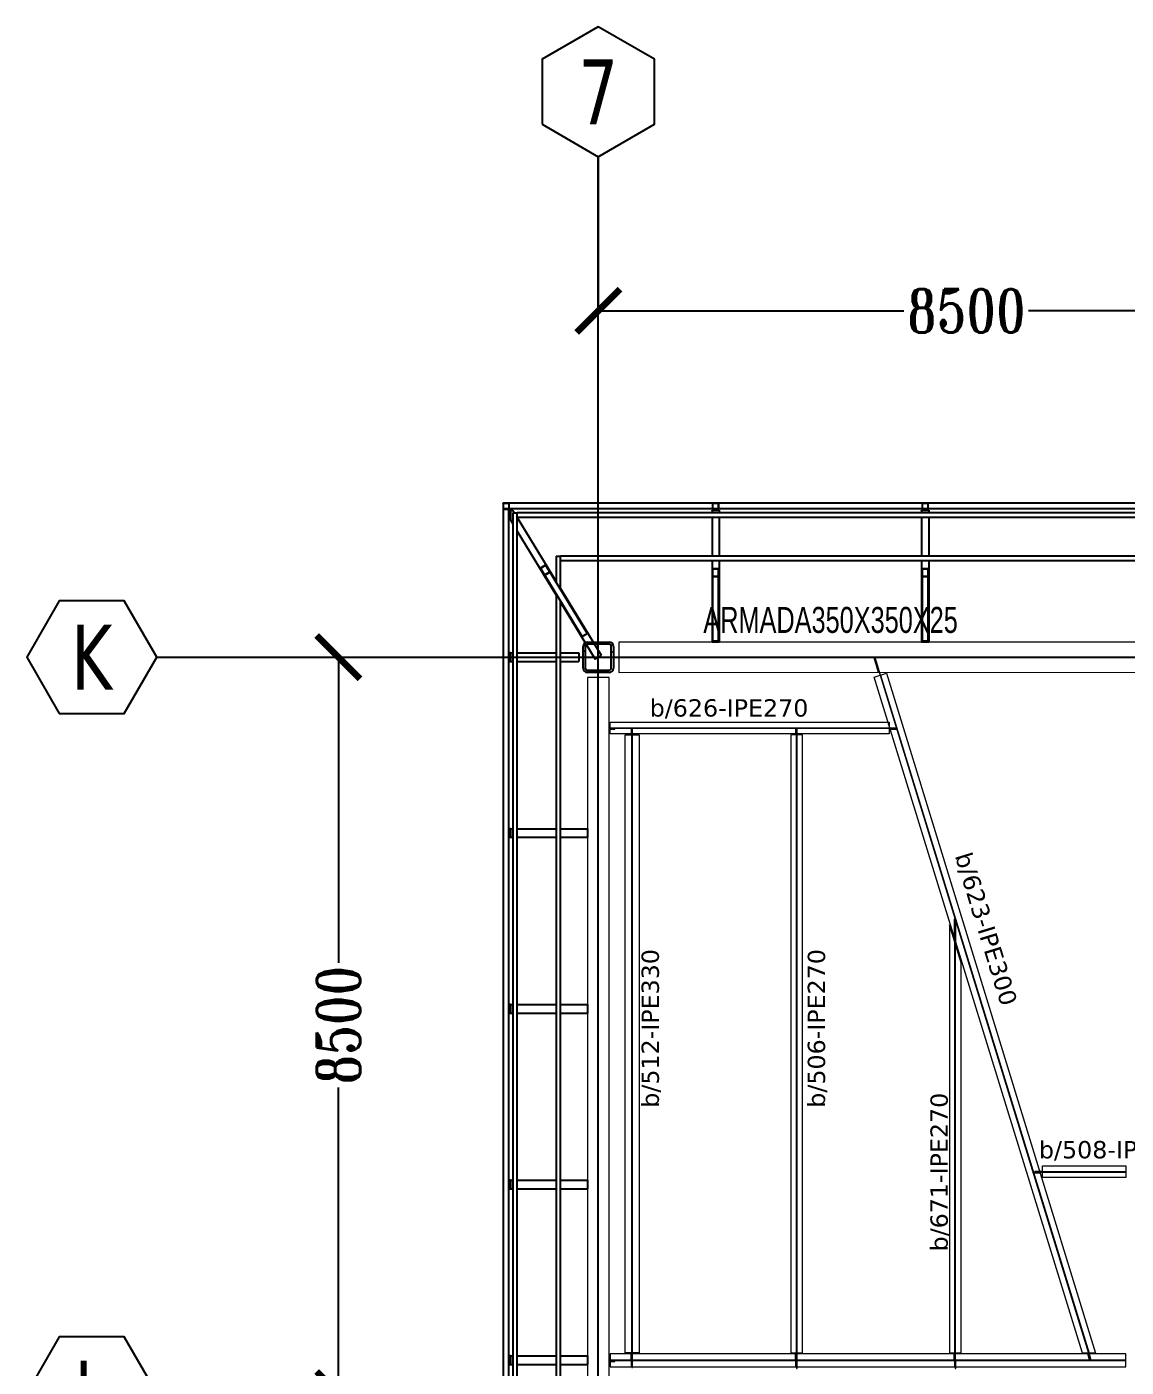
# Model space of a CAD drawing. Header units: millimetres. Extents: x -2452 to 78744, y -21906 to 33736.
# Drawn here: x -2452 to 10242, y 17300 to 32781 of the extents above; entities that cross this region are included whole.
import ezdxf
from ezdxf.enums import TextEntityAlignment as Align

# ---------------------------------------------------------------- set-up
doc = ezdxf.new("R2010")
doc.units = ezdxf.units.MM
doc.header["$LTSCALE"] = 0.9
for name, color, linetype, lineweight in [('0-3', 250, 'Continuous', 5), ('A_ALMA', 8, 'Continuous', 5), ('E_COLUMNAS-1', 254, 'Continuous', 25), ('E_COLUMNAS-2', 1, 'Continuous', 9), ('E_COLUMNAS-3', 1, 'Continuous', 35), ('E_COLUMNAS-4', 1, 'Continuous', 25), ('E_TEXTO', 3, 'Continuous', 9), ('E_VIGAS', 8, 'Continuous', 9), ('E_VIGAS-1', 5, 'Continuous', 25), ('E_VIGAS-2', 10, 'Continuous', 25), ('HCB-VIGAS', 4, 'Continuous', 15), ('S-COLS-HDLN-1', 52, 'Continuous', 9), ('VIGAS_HCB', 4, 'Continuous', 15)]:
    doc.layers.add(name, color=color, linetype=linetype, lineweight=lineweight)
for name, color, linetype in [('COTAS', 8, 'Continuous'), ('HCB-EJES', 1, 'Continuous'), ('HCB-ROTULOS', 2, 'Continuous')]:
    doc.layers.add(name, color=color, linetype=linetype)
doc.layers.get('0-3').off()
doc.styles.add('Arial Narrow', font='', dxfattribs={"width": 0.85, "height": 0.3})
doc.styles.add('ROMANT', font='romant.shx', dxfattribs={"width": 0.8})
doc.styles.add('VERDANA', font='verdana.ttf')
doc.styles.get('Arial Narrow').set_extended_font_data('Arial Narrow')
doc.dimstyles.new('1.125', dxfattribs={"dimscale": 0, "dimtxt": 500, "dimasz": 500, "dimexe": 4, "dimexo": 4, "dimgap": 15, "dimtad": 0, "dimdec": 0, "dimzin": 4, "dimdsep": 46, "dimtxsty": 'ROMANT', "dimblk": 'ARCHTICK', "dimcen": -10, "dimclrd": 256, "dimclrt": 3, "dimadec": 0, "dimazin": 0, "dimtfac": 1, "dimtdec": 0, "dimtix": 1, "dimtmove": 0, "dimatfit": 0, "dimldrblk": 'OBLIQUE', "dimfxl": 0.05, "dimtolj": 1, "dimtzin": 0, "dimarcsym": 0})
pattern_1 = [(45, (0, 0), (-0.3768879, 0.3768879), []), (45, (0, 0.571), (-0.3768879, 0.3768879), [])]

# ---------------------------------------------------------------- blocks, each defined once
blk = doc.blocks.new('EST_SFM_VIGA-METALICA-SECCION-C - EST_SFM_VIGA-METALICA-UPN160-1604346-PLANTA DE PISO 14 N_E_ _56_55m')
at = {"layer": 'E_VIGAS-1'}
for p, q in [((-35.18, 0.012), (-35.18, 0.018)), ((-35.174, 0.018), (-35.18, 0.018)), ((-32.755, 0.018), (-35.116, 0.018)), ((-30.335, 0.018), (-32.697, 0.018)), ((30.11, 0.018), (-30.277, 0.018)), ((-35.178, -0.047), (-35.112, -0.047)), ((-35.11, -0.047), (-32.761, -0.047)), ((-32.76, -0.047), (-32.693, -0.047)), ((-32.692, -0.047), (-30.341, -0.047)), ((-30.34, -0.047), (-30.273, -0.047)), ((-30.272, -0.047), (30.104, -0.047))]:
    blk.add_line(p, q, dxfattribs=at)
blk = doc.blocks.new('EST_SFM_VIGA-METALICA-SECCION-C - EST_SFM_VIGA-METALICA-UPN160-1602621-PLANTA DE PISO 14 N_E_ _56_55m')
at = {"layer": 'E_VIGAS-1'}
for p, q in [((-14.46, -0.016), (-14.46, 0.047)), ((-14.457, 0.047), (-14.46, 0.047)), ((14.466, 0.047), (-14.455, 0.047)), ((14.471, 0.047), (14.468, 0.047)), ((14.471, 0.047), (14.471, -0.016)), ((-14.46, -0.018), (14.471, -0.018))]:
    blk.add_line(p, q, dxfattribs=at)
blk = doc.blocks.new('EST_SFM_VIGA-METALICA-SECCION-C - EST_SFM_VIGA-METALICA-UPN100-1529610-PLANTA DE PISO 14 N_E_ _56_55m')
at = {"layer": 'E_VIGAS-2'}
for p, q in [((-14.442, -0.018), (-14.442, 0.032)), ((14.393, 0.032), (-14.441, 0.032)), ((14.393, 0.032), (14.393, -0.018)), ((-14.442, -0.018), (14.393, -0.018))]:
    blk.add_line(p, q, dxfattribs=at)
blk = doc.blocks.new('EST_SFM_VIGA-METALICA-SECCION-C - EST_SFM_VIGA-METALICA-UPN100-1529678-PLANTA DE PISO 14 N_E_ _56_55m')
at = {"layer": 'E_VIGAS-2'}
for p, q in [((-13.943, -0.032), (-13.943, 0.018)), ((-13.556, 0.018), (-13.943, 0.018)), ((13.374, 0.018), (-13.422, 0.018)), ((13.894, 0.018), (13.507, 0.018)), ((13.894, 0.018), (13.894, -0.032)), ((-13.942, -0.032), (-13.638, -0.032)), ((-13.504, -0.032), (13.456, -0.032)), ((13.59, -0.032), (13.893, -0.032))]:
    blk.add_line(p, q, dxfattribs=at)
blk = doc.blocks.new('EST_SFM_VIGA-METALICA-SECCION-C - EST_SFM_VIGA-METALICA-UPN100-1526554-PLANTA DE PISO 14 N_E_ _56_55m')
at = {"layer": 'E_VIGAS-2'}
for p, q in [((-34.929, -0.032), (-34.929, 0.018)), ((34.942, 0.018), (-34.929, 0.018)), ((-34.929, -0.032), (34.942, -0.032))]:
    blk.add_line(p, q, dxfattribs=at)
blk = doc.blocks.new('EST_SFM_VIGA-METALICA-SECCION-C - EST_SFM_VIGA-METALICA-UPN100-1526616-PLANTA DE PISO 14 N_E_ _56_55m')
at = {"layer": 'E_VIGAS-2'}
for p, q in [((-34.827, -0.018), (-34.827, 0.032)), ((34.044, 0.032), (-34.827, 0.032)), ((-34.827, -0.018), (34.044, -0.018))]:
    blk.add_line(p, q, dxfattribs=at)
blk = doc.blocks.new('EST_SCM_COLUMNA-METALICA-SECCION-CUADRADA - EST_SCM_COLUMNA-TUBULAR-CUADRADA_PTEØ_70x70 e_3mm-V28-PLANTA DE PISO 14 N_E_ _56_55m')
at = {"layer": 'E_COLUMNAS-1'}
for p, q in [((-0.035, 0.029), (-0.035, -0.029)), ((-0.032, -0.029), (-0.032, 0.029)), ((0.029, 0.035), (-0.029, 0.035)), ((-0.029, 0.032), (0.029, 0.032)), ((0.032, 0.029), (0.032, -0.029)), ((0.035, -0.029), (0.035, 0.029)), ((0.029, -0.032), (-0.029, -0.032)), ((-0.029, -0.035), (0.029, -0.035))]:
    blk.add_line(p, q, dxfattribs=at)
for centre, radius, start, end in [((-0.029, 0.029), 0.006, 90, 180), ((-0.029, 0.029), 0.003, 90, 180), ((0.029, 0.029), 0.006, 360, 90), ((0.029, 0.029), 0.003, 0, 90), ((-0.029, -0.029), 0.006, 180, 270), ((-0.029, -0.029), 0.003, 180, 270), ((0.029, -0.029), 0.006, 270, 360), ((0.029, -0.029), 0.003, 270, 360), ((0.029, -0.029), 0.006, 280, 350), ((0.029, -0.029), 0.003, 300, 330)]:
    blk.add_arc(centre, radius, start, end, dxfattribs=at)
blk = doc.blocks.new('EST_SCM_COLUMNA-METALICA-SECCION-CUADRADA - EST_SCM_COLUMNA-TUBULAR-CUADRADA_PTEØ_70x70 e_3mm-V33-PLANTA DE PISO 14 N_E_ _56_55m')
at = {"layer": 'E_COLUMNAS-2'}
h = blk.add_hatch(dxfattribs=at)
h.set_pattern_fill('FP_3', color=256, style=0, pattern_type=2)
h.set_pattern_definition([(135, (72.807, -167.908), (-0.15909903, -0.15909903), [])])
h.paths.add_polyline_path([(0.029, -0.035), (0.033, -0.033), (0.035, -0.029), (0.031, -0.031)])
h.paths.add_polyline_path([(-0.029, -0.035), (-0.031, -0.031), (-0.035, -0.029), (-0.033, -0.033)])
h.paths.add_polyline_path([(0.029, -0.035), (0.029, -0.032), (-0.029, -0.032), (-0.029, -0.035)])
h.paths.add_polyline_path([(-0.035, 0.029), (-0.031, 0.031), (-0.029, 0.035), (-0.033, 0.033)])
h.paths.add_polyline_path([(-0.035, -0.029), (-0.032, -0.029), (-0.032, 0.029), (-0.035, 0.029)])
h.paths.add_polyline_path([(0.035, 0.029), (0.033, 0.033), (0.029, 0.035), (0.031, 0.031)])
h.paths.add_polyline_path([(0.035, -0.029), (0.035, 0.029), (0.032, 0.029), (0.032, -0.029)])
h.paths.add_polyline_path([(-0.029, 0.032), (0.029, 0.032), (0.029, 0.035), (-0.029, 0.035)])
at = {"layer": 'E_COLUMNAS-1'}
for p, q in [((-0.035, 0.029), (-0.035, -0.029)), ((-0.032, -0.029), (-0.032, 0.029)), ((0.029, 0.035), (-0.029, 0.035)), ((-0.029, 0.032), (0.029, 0.032)), ((0.032, 0.029), (0.032, -0.029)), ((0.035, -0.029), (0.035, 0.029)), ((0.029, -0.032), (-0.029, -0.032)), ((-0.029, -0.035), (0.029, -0.035))]:
    blk.add_line(p, q, dxfattribs=at)
for centre, radius, start, end in [((-0.029, 0.029), 0.006, 90, 180), ((-0.029, 0.029), 0.003, 90, 180), ((0.029, 0.029), 0.006, 360, 90), ((0.029, 0.029), 0.003, 0, 90), ((-0.029, -0.029), 0.006, 180, 270), ((-0.029, -0.029), 0.006, 190, 270), ((-0.029, -0.029), 0.003, 180, 270), ((-0.029, -0.029), 0.003, 210, 270), ((0.029, -0.029), 0.006, 270, 360), ((0.029, -0.029), 0.003, 270, 360), ((0.029, -0.029), 0.006, 270, 350), ((0.029, -0.029), 0.003, 270, 330)]:
    blk.add_arc(centre, radius, start, end, dxfattribs=at)
blk = doc.blocks.new('EST_SCM_COLUMNA-METALICA-SECCION-CUADRADA - EST_SCM_COLUMNA-TUBULAR-CUADRADA_PTEØ_70x70 e_3mm-V34-PLANTA DE PISO 14 N_E_ _56_55m')
at = {"layer": 'E_COLUMNAS-1'}
for p, q in [((-0.035, 0.029), (-0.035, -0.029)), ((-0.032, -0.029), (-0.032, 0.029)), ((0.029, 0.035), (-0.029, 0.035)), ((-0.029, 0.032), (0.029, 0.032)), ((0.032, 0.029), (0.032, -0.029)), ((0.035, -0.029), (0.035, 0.029)), ((0.029, -0.032), (-0.029, -0.032)), ((-0.029, -0.035), (0.029, -0.035))]:
    blk.add_line(p, q, dxfattribs=at)
for centre, radius, start, end in [((-0.029, 0.029), 0.006, 90, 180), ((-0.029, 0.029), 0.003, 90, 180), ((0.029, 0.029), 0.006, 360, 90), ((0.029, 0.029), 0.003, 0, 90), ((-0.029, -0.029), 0.006, 180, 270), ((-0.029, -0.029), 0.006, 190, 270), ((-0.029, -0.029), 0.003, 180, 270), ((-0.029, -0.029), 0.003, 210, 270), ((0.029, -0.029), 0.006, 270, 360), ((0.029, -0.029), 0.003, 270, 360), ((0.029, -0.029), 0.006, 270, 350), ((0.029, -0.029), 0.003, 270, 330)]:
    blk.add_arc(centre, radius, start, end, dxfattribs=at)
blk = doc.blocks.new('DCTIB_CNI_EST_MOD-1A-FAC_0001_rvt-2-PLANTA DE PISO 14 N_E_ _56_55m')
at = {"layer": 'E_VIGAS'}
h = blk.add_hatch(dxfattribs=at)
h.set_pattern_fill('FP_2', color=256, style=0, pattern_type=2)
h.set_pattern_definition(pattern_1)
h.paths.add_polyline_path([(-74.778, 167.111), (-74.723, 167.145), (-74.724, 167.146), (-74.779, 167.113)])
h.paths.add_polyline_path([(-74.782, 167.113), (-74.781, 167.114), (-74.828, 167.188)])
h.paths.add_polyline_path([(-74.724, 167.149), (-74.723, 167.15), (-74.735, 167.167)])
h.paths.add_polyline_path([(-74.826, 167.191), (-74.771, 167.224), (-74.772, 167.226), (-74.827, 167.193)])
h = blk.add_hatch(dxfattribs=at)
h.set_pattern_fill('FP_2', color=256, style=0, pattern_type=2)
h.set_pattern_definition(pattern_1)
h.paths.add_polyline_path([(-72.775, 167.094), (-72.775, 167.096), (-72.839, 167.096), (-72.839, 167.094)])
h.paths.add_polyline_path([(-72.842, 167.098), (-72.841, 167.098), (-72.842, 167.18)])
h.paths.add_polyline_path([(-72.775, 167.182), (-72.775, 167.184), (-72.839, 167.184), (-72.839, 167.182)])
at = {"layer": 'E_COLUMNAS-1'}
for centre, radius, start, end in [((-75.196, 167.879), 0.006, 280, 350), ((-75.196, 167.879), 0.006, 280, 350), ((-75.196, 167.879), 0.003, 300, 330), ((-75.196, 167.879), 0.003, 300, 330), ((-72.836, 167.879), 0.006, 190, 270), ((-72.836, 167.879), 0.006, 190, 270), ((-72.836, 167.879), 0.003, 210, 270), ((-72.836, 167.879), 0.003, 210, 270), ((-72.778, 167.879), 0.006, 270, 350), ((-72.778, 167.879), 0.006, 270, 350), ((-72.778, 167.879), 0.003, 270, 330), ((-72.778, 167.879), 0.003, 270, 330), ((-70.416, 167.879), 0.006, 190, 270), ((-70.416, 167.879), 0.006, 190, 270), ((-70.416, 167.879), 0.003, 210, 270), ((-70.416, 167.879), 0.003, 210, 270), ((-70.358, 167.879), 0.006, 270, 350), ((-70.358, 167.879), 0.006, 270, 350), ((-70.358, 167.879), 0.003, 270, 330), ((-70.358, 167.879), 0.003, 270, 330)]:
    blk.add_arc(centre, radius, start, end, dxfattribs=at)
at = {"layer": 'E_VIGAS-1'}
for p, q in [((-75.181, 167.84), (-75.178, 167.835)), ((-75.178, 167.826), (-75.181, 167.831)), ((-75.176, 167.859), (-75.176, 167.853)), ((-75.176, 167.853), (-75.176, 167.859)), ((-75.176, 167.859), (-75.147, 167.859)), ((-75.174, 167.865), (-75.175, 167.864)), ((-75.147, 167.858), (-75.175, 167.858)), ((-75.175, 167.858), (-75.175, 167.747)), ((-75.172, 167.87), (-75.173, 167.868)), ((-75.171, 167.875), (-75.171, 167.873)), ((-75.155, 167.859), (-75.166, 167.878)), ((-75.147, 167.858), (-75.13, 167.83)), ((-72.848, 167.858), (-72.848, 167.859)), ((-72.848, 167.859), (-72.82, 167.859)), ((-72.766, 167.858), (-72.848, 167.858)), ((-72.848, 167.858), (-72.848, 167.83)), ((-72.81, 167.876), (-72.81, 167.878)), ((-72.81, 167.864), (-72.81, 167.873)), ((-72.81, 167.859), (-72.81, 167.864)), ((-72.805, 167.878), (-72.805, 167.876)), ((-72.805, 167.873), (-72.805, 167.864)), ((-72.805, 167.864), (-72.805, 167.859)), ((-72.794, 167.859), (-72.766, 167.859)), ((-72.766, 167.859), (-72.766, 167.858)), ((-72.766, 167.858), (-72.766, 167.83)), ((-70.428, 167.858), (-70.428, 167.859)), ((-70.428, 167.859), (-70.4, 167.859)), ((-70.346, 167.858), (-70.428, 167.858)), ((-70.428, 167.858), (-70.428, 167.83)), ((-70.39, 167.876), (-70.39, 167.878)), ((-70.39, 167.864), (-70.39, 167.873)), ((-70.39, 167.859), (-70.39, 167.864)), ((-70.385, 167.878), (-70.385, 167.876)), ((-70.385, 167.873), (-70.385, 167.864)), ((-70.385, 167.864), (-70.385, 167.859)), ((-70.374, 167.859), (-70.346, 167.859)), ((-70.346, 167.859), (-70.346, 167.858)), ((-70.346, 167.858), (-70.346, 167.83)), ((-75.195, 167.791), (-75.177, 167.761)), ((-75.176, 167.749), (-75.176, 167.802)), ((-75.175, 167.747), (-75.147, 167.701)), ((-75.097, 167.777), (-74.647, 167.038)), ((-72.848, 167.78), (-72.848, 167.33)), ((-72.766, 167.78), (-72.766, 167.33)), ((-70.428, 167.78), (-70.428, 167.33)), ((-70.346, 167.78), (-70.346, 167.33)), ((-75.097, 167.619), (-74.647, 166.88)), ((-74.772, 167.226), (-74.827, 167.193)), ((-74.826, 167.191), (-74.771, 167.224)), ((-74.826, 167.188), (-74.822, 167.181)), ((-74.781, 167.114), (-74.826, 167.188)), ((-74.765, 167.216), (-74.769, 167.223)), ((-74.769, 167.223), (-74.724, 167.149)), ((-74.723, 167.15), (-74.768, 167.224)), ((-72.848, 167.28), (-72.848, 166.337)), ((-72.766, 167.28), (-72.766, 166.337)), ((-70.428, 167.28), (-70.428, 166.337)), ((-70.346, 167.28), (-70.346, 166.337)), ((-74.828, 167.188), (-74.782, 167.113)), ((-74.782, 167.113), (-74.35, 166.404)), ((-74.781, 167.114), (-74.779, 167.111)), ((-74.724, 167.146), (-74.779, 167.113)), ((-74.778, 167.111), (-74.723, 167.145)), ((-74.722, 167.146), (-74.724, 167.149)), ((-74.29, 166.44), (-74.723, 167.15)), ((-72.842, 167.18), (-72.842, 167.098)), ((-72.842, 167.098), (-72.842, 166.357)), ((-72.841, 167.18), (-72.841, 167.172)), ((-72.841, 167.098), (-72.841, 167.18)), ((-72.841, 167.098), (-72.841, 167.094)), ((-72.775, 167.184), (-72.839, 167.184)), ((-72.839, 167.182), (-72.775, 167.182)), ((-72.775, 167.096), (-72.839, 167.096)), ((-72.839, 167.094), (-72.775, 167.094)), ((-72.774, 167.172), (-72.774, 167.18)), ((-72.774, 167.18), (-72.774, 167.098)), ((-72.774, 167.094), (-72.774, 167.098)), ((-72.772, 167.098), (-72.772, 167.18)), ((-72.772, 166.357), (-72.772, 167.098)), ((-70.422, 167.18), (-70.422, 167.098)), ((-70.422, 167.098), (-70.422, 166.357)), ((-70.421, 167.18), (-70.421, 167.172)), ((-70.421, 167.098), (-70.421, 167.18)), ((-70.421, 167.098), (-70.421, 167.094)), ((-70.355, 167.184), (-70.419, 167.184)), ((-70.419, 167.182), (-70.355, 167.182)), ((-70.355, 167.096), (-70.419, 167.096)), ((-70.419, 167.094), (-70.355, 167.094)), ((-70.354, 167.172), (-70.354, 167.18)), ((-70.354, 167.18), (-70.354, 167.098)), ((-70.354, 167.094), (-70.354, 167.098)), ((-70.352, 167.098), (-70.352, 167.18)), ((-70.352, 166.357), (-70.352, 167.098)), ((-74.597, 166.956), (-74.127, 166.184)), ((-74.597, 166.798), (-74.197, 166.141)), ((-74.346, 166.402), (-74.291, 166.435)), ((-72.766, 166.337), (-72.848, 166.337)), ((-72.839, 166.353), (-72.775, 166.353)), ((-70.346, 166.337), (-70.428, 166.337)), ((-70.419, 166.353), (-70.355, 166.353)), ((-75.177, 166.212), (-75.195, 166.212)), ((-75.195, 166.165), (-75.181, 166.165)), ((-75.181, 166.16), (-75.195, 166.16)), ((-75.195, 166.112), (-75.177, 166.112)), ((-75.181, 166.165), (-75.176, 166.165)), ((-75.181, 166.165), (-75.176, 166.165)), ((-75.177, 166.165), (-75.181, 166.165)), ((-75.176, 166.16), (-75.181, 166.16)), ((-75.181, 166.16), (-75.177, 166.16)), ((-75.176, 166.16), (-75.181, 166.16)), ((-75.177, 166.175), (-75.177, 166.212)), ((-75.177, 166.212), (-75.175, 166.212)), ((-75.177, 166.112), (-75.177, 166.15)), ((-75.175, 166.112), (-75.177, 166.112)), ((-75.175, 166.112), (-75.175, 166.212)), ((-75.175, 166.212), (-75.147, 166.212)), ((-75.175, 166.212), (-75.175, 166.112)), ((-75.175, 166.112), (-75.147, 166.112)), ((-75.097, 166.212), (-74.647, 166.212)), ((-75.097, 166.112), (-74.647, 166.112)), ((-74.597, 166.212), (-74.388, 166.212)), ((-74.597, 166.112), (-74.388, 166.112)), ((-74.388, 166.212), (-74.388, 166.112)), ((-74.127, 166.184), (-74.197, 166.141)), ((-75.177, 164.182), (-75.195, 164.182)), ((-75.195, 164.135), (-75.181, 164.135)), ((-75.181, 164.13), (-75.195, 164.13)), ((-75.181, 164.135), (-75.176, 164.135)), ((-75.181, 164.135), (-75.176, 164.135)), ((-75.177, 164.135), (-75.181, 164.135)), ((-75.176, 164.13), (-75.181, 164.13)), ((-75.181, 164.13), (-75.177, 164.13)), ((-75.176, 164.13), (-75.181, 164.13)), ((-75.177, 164.145), (-75.177, 164.182)), ((-75.177, 164.182), (-75.175, 164.182)), ((-75.177, 164.082), (-75.177, 164.12)), ((-75.175, 164.082), (-75.175, 164.182)), ((-75.175, 164.182), (-75.147, 164.182)), ((-75.175, 164.182), (-75.175, 164.082)), ((-75.097, 164.182), (-74.647, 164.182)), ((-74.597, 164.182), (-74.287, 164.182)), ((-74.287, 164.182), (-74.287, 164.082)), ((-75.195, 164.082), (-75.177, 164.082)), ((-75.175, 164.082), (-75.177, 164.082)), ((-75.175, 164.082), (-75.147, 164.082)), ((-75.097, 164.082), (-74.647, 164.082)), ((-74.597, 164.082), (-74.287, 164.082)), ((-75.177, 162.152), (-75.195, 162.152)), ((-75.195, 162.105), (-75.181, 162.105)), ((-75.181, 162.1), (-75.195, 162.1)), ((-75.181, 162.105), (-75.176, 162.105)), ((-75.181, 162.105), (-75.176, 162.105)), ((-75.177, 162.105), (-75.181, 162.105)), ((-75.176, 162.1), (-75.181, 162.1)), ((-75.181, 162.1), (-75.177, 162.1)), ((-75.176, 162.1), (-75.181, 162.1)), ((-75.177, 162.115), (-75.177, 162.152)), ((-75.177, 162.152), (-75.175, 162.152)), ((-75.177, 162.052), (-75.177, 162.09)), ((-75.175, 162.052), (-75.175, 162.152)), ((-75.175, 162.152), (-75.147, 162.152)), ((-75.175, 162.152), (-75.175, 162.052)), ((-75.097, 162.152), (-74.647, 162.152)), ((-74.597, 162.152), (-74.287, 162.152)), ((-74.287, 162.152), (-74.287, 162.052)), ((-75.195, 162.052), (-75.177, 162.052)), ((-75.175, 162.052), (-75.177, 162.052)), ((-75.175, 162.052), (-75.147, 162.052)), ((-75.097, 162.052), (-74.647, 162.052)), ((-74.597, 162.052), (-74.287, 162.052)), ((-75.177, 160.123), (-75.195, 160.123)), ((-75.195, 160.075), (-75.181, 160.075)), ((-75.181, 160.07), (-75.195, 160.07)), ((-75.181, 160.075), (-75.176, 160.075)), ((-75.181, 160.075), (-75.176, 160.075)), ((-75.177, 160.075), (-75.181, 160.075)), ((-75.176, 160.07), (-75.181, 160.07)), ((-75.181, 160.07), (-75.177, 160.07)), ((-75.176, 160.07), (-75.181, 160.07)), ((-75.177, 160.085), (-75.177, 160.123)), ((-75.177, 160.123), (-75.175, 160.123)), ((-75.175, 160.023), (-75.175, 160.123)), ((-75.175, 160.123), (-75.147, 160.123)), ((-75.175, 160.123), (-75.175, 160.023)), ((-75.097, 160.123), (-74.647, 160.123)), ((-74.597, 160.123), (-74.287, 160.123)), ((-74.287, 160.123), (-74.287, 160.023)), ((-75.195, 160.023), (-75.177, 160.023)), ((-75.177, 160.023), (-75.177, 160.06)), ((-75.175, 160.023), (-75.177, 160.023)), ((-75.175, 160.023), (-75.147, 160.023)), ((-75.097, 160.023), (-74.647, 160.023)), ((-74.597, 160.023), (-74.287, 160.023)), ((-75.177, 158.093), (-75.195, 158.093)), ((-75.177, 158.055), (-75.177, 158.093)), ((-75.177, 158.093), (-75.175, 158.093)), ((-75.175, 157.993), (-75.175, 158.093)), ((-75.175, 158.093), (-75.147, 158.093)), ((-75.175, 158.093), (-75.175, 157.993)), ((-75.097, 158.093), (-74.647, 158.093)), ((-74.597, 158.093), (-74.287, 158.093)), ((-74.287, 158.093), (-74.287, 157.993)), ((-75.195, 158.045), (-75.181, 158.045)), ((-75.181, 158.04), (-75.195, 158.04)), ((-75.195, 157.993), (-75.177, 157.993)), ((-75.181, 158.045), (-75.176, 158.045)), ((-75.181, 158.045), (-75.176, 158.045)), ((-75.177, 158.045), (-75.181, 158.045)), ((-75.176, 158.04), (-75.181, 158.04)), ((-75.181, 158.04), (-75.177, 158.04)), ((-75.176, 158.04), (-75.181, 158.04)), ((-75.177, 157.993), (-75.177, 158.03)), ((-75.175, 157.993), (-75.177, 157.993)), ((-75.175, 157.993), (-75.147, 157.993)), ((-75.097, 157.993), (-74.647, 157.993)), ((-74.597, 157.993), (-74.287, 157.993))]:
    blk.add_line(p, q, dxfattribs=at)
at = {"layer": 'E_VIGAS-1', "flags": 128}
for points in [[(-75.195, 167.863), (-75.191, 167.857), (-75.186, 167.848), (-75.181, 167.84)], [(-75.181, 167.831), (-75.186, 167.838), (-75.191, 167.847), (-75.195, 167.854)], [(-75.17, 167.878), (-75.171, 167.874), (-75.172, 167.869), (-75.175, 167.864), (-75.178, 167.861), (-75.182, 167.857), (-75.186, 167.855), (-75.19, 167.854)], [(-75.147, 167.859), (-75.147, 167.858), (-75.147, 167.858)], [(-75.175, 167.747), (-75.176, 167.747), (-75.176, 167.749)], [(-74.827, 167.193), (-74.828, 167.192), (-74.828, 167.192), (-74.828, 167.191), (-74.828, 167.19), (-74.828, 167.189), (-74.828, 167.188), (-74.828, 167.188)], [(-74.826, 167.188), (-74.826, 167.189), (-74.827, 167.189), (-74.827, 167.19), (-74.827, 167.19), (-74.826, 167.19), (-74.826, 167.191), (-74.826, 167.191)], [(-74.768, 167.224), (-74.768, 167.225), (-74.769, 167.225), (-74.77, 167.226), (-74.77, 167.226), (-74.771, 167.226), (-74.772, 167.226), (-74.772, 167.226)], [(-74.771, 167.224), (-74.771, 167.224), (-74.771, 167.224), (-74.771, 167.224), (-74.77, 167.224), (-74.77, 167.224), (-74.77, 167.224), (-74.769, 167.224), (-74.769, 167.223)], [(-74.782, 167.113), (-74.782, 167.113), (-74.781, 167.112), (-74.78, 167.112), (-74.78, 167.111), (-74.779, 167.111), (-74.778, 167.111), (-74.778, 167.111)], [(-74.779, 167.113), (-74.779, 167.113), (-74.779, 167.113), (-74.78, 167.113), (-74.78, 167.113), (-74.78, 167.113), (-74.781, 167.114), (-74.781, 167.114)], [(-74.724, 167.149), (-74.724, 167.149), (-74.724, 167.148), (-74.723, 167.148), (-74.724, 167.147), (-74.724, 167.147), (-74.724, 167.147), (-74.724, 167.146)], [(-74.723, 167.145), (-74.722, 167.145), (-74.722, 167.146), (-74.722, 167.146), (-74.722, 167.147), (-74.722, 167.148), (-74.722, 167.149), (-74.723, 167.15)], [(-72.839, 167.184), (-72.84, 167.184), (-72.84, 167.184), (-72.841, 167.183), (-72.841, 167.183), (-72.842, 167.182), (-72.842, 167.181), (-72.842, 167.18)], [(-72.842, 167.098), (-72.842, 167.097), (-72.842, 167.096), (-72.841, 167.095), (-72.841, 167.095), (-72.84, 167.094), (-72.84, 167.094), (-72.839, 167.094)], [(-72.841, 167.18), (-72.841, 167.181), (-72.84, 167.181), (-72.84, 167.182), (-72.84, 167.182), (-72.84, 167.182), (-72.839, 167.182), (-72.839, 167.182)], [(-72.839, 167.096), (-72.839, 167.096), (-72.84, 167.096), (-72.84, 167.096), (-72.84, 167.096), (-72.84, 167.097), (-72.841, 167.097), (-72.841, 167.098)], [(-72.772, 167.18), (-72.772, 167.181), (-72.772, 167.182), (-72.773, 167.183), (-72.773, 167.183), (-72.774, 167.184), (-72.774, 167.184), (-72.775, 167.184)], [(-72.775, 167.182), (-72.775, 167.182), (-72.774, 167.182), (-72.774, 167.182), (-72.774, 167.182), (-72.774, 167.181), (-72.774, 167.181), (-72.774, 167.18)], [(-72.775, 167.094), (-72.774, 167.094), (-72.774, 167.094), (-72.773, 167.095), (-72.773, 167.095), (-72.772, 167.096), (-72.772, 167.097), (-72.772, 167.098)], [(-72.774, 167.098), (-72.774, 167.097), (-72.774, 167.097), (-72.774, 167.096), (-72.774, 167.096), (-72.774, 167.096), (-72.775, 167.096), (-72.775, 167.096)], [(-70.419, 167.184), (-70.42, 167.184), (-70.42, 167.184), (-70.421, 167.183), (-70.421, 167.183), (-70.422, 167.182), (-70.422, 167.181), (-70.422, 167.18)], [(-70.422, 167.098), (-70.422, 167.097), (-70.422, 167.096), (-70.421, 167.095), (-70.421, 167.095), (-70.42, 167.094), (-70.42, 167.094), (-70.419, 167.094)], [(-70.421, 167.18), (-70.421, 167.181), (-70.42, 167.181), (-70.42, 167.182), (-70.42, 167.182), (-70.42, 167.182), (-70.419, 167.182), (-70.419, 167.182)], [(-70.419, 167.096), (-70.419, 167.096), (-70.42, 167.096), (-70.42, 167.096), (-70.42, 167.096), (-70.42, 167.097), (-70.421, 167.097), (-70.421, 167.098)], [(-70.352, 167.18), (-70.352, 167.181), (-70.352, 167.182), (-70.353, 167.183), (-70.353, 167.183), (-70.354, 167.184), (-70.354, 167.184), (-70.355, 167.184)], [(-70.355, 167.182), (-70.355, 167.182), (-70.354, 167.182), (-70.354, 167.182), (-70.354, 167.182), (-70.354, 167.181), (-70.354, 167.181), (-70.354, 167.18)], [(-70.355, 167.094), (-70.354, 167.094), (-70.354, 167.094), (-70.353, 167.095), (-70.353, 167.095), (-70.352, 167.096), (-70.352, 167.097), (-70.352, 167.098)], [(-70.354, 167.098), (-70.354, 167.097), (-70.354, 167.097), (-70.354, 167.096), (-70.354, 167.096), (-70.354, 167.096), (-70.355, 167.096), (-70.355, 167.096)], [(-74.29, 166.44), (-74.29, 166.44), (-74.29, 166.439), (-74.29, 166.438), (-74.29, 166.437), (-74.29, 166.436), (-74.29, 166.436), (-74.291, 166.435)], [(-74.346, 166.402), (-74.346, 166.402), (-74.347, 166.402), (-74.348, 166.402), (-74.348, 166.402), (-74.349, 166.403), (-74.35, 166.403), (-74.35, 166.404)], [(-72.842, 166.357), (-72.842, 166.356), (-72.842, 166.355), (-72.841, 166.355), (-72.841, 166.354), (-72.84, 166.354), (-72.84, 166.353), (-72.839, 166.353)], [(-72.775, 166.353), (-72.774, 166.353), (-72.774, 166.354), (-72.773, 166.354), (-72.773, 166.355), (-72.772, 166.355), (-72.772, 166.356), (-72.772, 166.357)], [(-70.422, 166.357), (-70.422, 166.356), (-70.422, 166.355), (-70.421, 166.355), (-70.421, 166.354), (-70.42, 166.354), (-70.42, 166.353), (-70.419, 166.353)], [(-70.355, 166.353), (-70.354, 166.353), (-70.354, 166.354), (-70.353, 166.354), (-70.353, 166.355), (-70.352, 166.355), (-70.352, 166.356), (-70.352, 166.357)]]:
    blk.add_lwpolyline(points, dxfattribs=at)
at = {"layer": 'E_VIGAS-1'}
for points, knots in [([(-75.181, 167.84), (-75.181, 167.84), (-75.181, 167.839), (-75.18, 167.839), (-75.18, 167.838), (-75.179, 167.838), (-75.179, 167.838), (-75.179, 167.838), (-75.178, 167.838), (-75.178, 167.838), (-75.178, 167.839), (-75.178, 167.839), (-75.177, 167.84), (-75.177, 167.84), (-75.177, 167.84), (-75.177, 167.84), (-75.177, 167.84), (-75.177, 167.841), (-75.177, 167.841), (-75.177, 167.842), (-75.177, 167.842), (-75.177, 167.843), (-75.177, 167.843), (-75.177, 167.843), (-75.177, 167.843), (-75.177, 167.844), (-75.177, 167.844), (-75.177, 167.845), (-75.176, 167.846), (-75.176, 167.847), (-75.176, 167.848), (-75.176, 167.85), (-75.176, 167.852), (-75.176, 167.853)], [0, 0, 0, 0, 0.071429, 0.142857, 0.160714, 0.178571, 0.214286, 0.25, 0.285714, 0.321429, 0.357143, 0.392857, 0.410714, 0.419643, 0.428571, 0.4375, 0.446429, 0.464286, 0.5, 0.535714, 0.553571, 0.5625, 0.571429, 0.580357, 0.589286, 0.607143, 0.642857, 0.678571, 0.714286, 0.75, 0.785714, 0.857143, 1, 1, 1, 1]), ([(-75.178, 167.838), (-75.178, 167.838), (-75.179, 167.838), (-75.179, 167.838), (-75.179, 167.838), (-75.18, 167.838), (-75.18, 167.839), (-75.181, 167.839), (-75.181, 167.84), (-75.181, 167.84)], [0.7142857, 0.7142857, 0.7142857, 0.7142857, 0.75, 0.7857143, 0.8214286, 0.8392857, 0.8571429, 0.9285714, 1, 1, 1, 1]), ([(-75.176, 167.802), (-75.176, 167.803), (-75.176, 167.807), (-75.177, 167.811), (-75.177, 167.815), (-75.178, 167.821), (-75.179, 167.826), (-75.181, 167.83), (-75.181, 167.831)], [0, 0, 0, 0, 0.142857, 0.285714, 0.428571, 0.571429, 0.857143, 1, 1, 1, 1]), ([(-75.176, 167.853), (-75.176, 167.852), (-75.176, 167.85), (-75.176, 167.848), (-75.176, 167.847), (-75.176, 167.846), (-75.177, 167.845), (-75.177, 167.844), (-75.177, 167.844), (-75.177, 167.843), (-75.177, 167.843), (-75.177, 167.843), (-75.177, 167.843)], [0, 0, 0, 0, 0.1428571, 0.2142857, 0.25, 0.2857143, 0.3214286, 0.3571429, 0.3928571, 0.4107143, 0.4196429, 0.4285714, 0.4285714, 0.4285714, 0.4285714]), ([(-72.82, 167.859), (-72.819, 167.859), (-72.818, 167.859), (-72.815, 167.859), (-72.813, 167.86), (-72.811, 167.86), (-72.81, 167.862), (-72.81, 167.863), (-72.81, 167.864)], [0, 0, 0, 0, 0.142857, 0.285714, 0.428571, 0.571429, 0.785714, 1, 1, 1, 1]), ([(-72.81, 167.864), (-72.81, 167.863), (-72.81, 167.862), (-72.812, 167.86), (-72.813, 167.86), (-72.815, 167.859), (-72.816, 167.859), (-72.817, 167.859), (-72.819, 167.859), (-72.82, 167.859)], [0, 0, 0, 0, 0.285714, 0.428571, 0.571429, 0.678571, 0.732143, 0.785714, 1, 1, 1, 1]), ([(-72.794, 167.859), (-72.795, 167.859), (-72.796, 167.859), (-72.799, 167.859), (-72.801, 167.86), (-72.803, 167.86), (-72.804, 167.862), (-72.805, 167.863), (-72.805, 167.864)], [0, 0, 0, 0, 0.142857, 0.285714, 0.428571, 0.571429, 0.785714, 1, 1, 1, 1]), ([(-72.805, 167.864), (-72.805, 167.863), (-72.804, 167.862), (-72.803, 167.86), (-72.801, 167.86), (-72.8, 167.859), (-72.799, 167.859), (-72.797, 167.859), (-72.795, 167.859), (-72.794, 167.859)], [0, 0, 0, 0, 0.285714, 0.428571, 0.571429, 0.678571, 0.732143, 0.785714, 1, 1, 1, 1]), ([(-70.4, 167.859), (-70.399, 167.859), (-70.398, 167.859), (-70.395, 167.859), (-70.393, 167.86), (-70.391, 167.86), (-70.39, 167.862), (-70.39, 167.863), (-70.39, 167.864)], [0, 0, 0, 0, 0.142857, 0.285714, 0.428571, 0.571429, 0.785714, 1, 1, 1, 1]), ([(-70.39, 167.864), (-70.39, 167.863), (-70.39, 167.862), (-70.392, 167.86), (-70.393, 167.86), (-70.395, 167.859), (-70.396, 167.859), (-70.397, 167.859), (-70.399, 167.859), (-70.4, 167.859)], [0, 0, 0, 0, 0.285714, 0.428571, 0.571429, 0.678571, 0.732143, 0.785714, 1, 1, 1, 1]), ([(-70.374, 167.859), (-70.375, 167.859), (-70.376, 167.859), (-70.379, 167.859), (-70.381, 167.86), (-70.383, 167.86), (-70.384, 167.862), (-70.385, 167.863), (-70.385, 167.864)], [0, 0, 0, 0, 0.142857, 0.285714, 0.428571, 0.571429, 0.785714, 1, 1, 1, 1]), ([(-70.385, 167.864), (-70.385, 167.863), (-70.384, 167.862), (-70.383, 167.86), (-70.381, 167.86), (-70.38, 167.859), (-70.379, 167.859), (-70.377, 167.859), (-70.375, 167.859), (-70.374, 167.859)], [0, 0, 0, 0, 0.285714, 0.428571, 0.571429, 0.678571, 0.732143, 0.785714, 1, 1, 1, 1]), ([(-75.181, 166.165), (-75.181, 166.165), (-75.18, 166.165), (-75.179, 166.166), (-75.178, 166.167), (-75.177, 166.168), (-75.177, 166.17), (-75.177, 166.171), (-75.177, 166.172), (-75.177, 166.174), (-75.177, 166.175)], [0, 0, 0, 0, 0.142857, 0.285714, 0.428571, 0.571429, 0.678571, 0.732143, 0.785714, 1, 1, 1, 1]), ([(-75.177, 166.15), (-75.177, 166.151), (-75.177, 166.152), (-75.177, 166.154), (-75.177, 166.156), (-75.178, 166.158), (-75.179, 166.159), (-75.181, 166.16), (-75.181, 166.16)], [0, 0, 0, 0, 0.142857, 0.285714, 0.428571, 0.571429, 0.785714, 1, 1, 1, 1]), ([(-75.181, 164.135), (-75.181, 164.135), (-75.18, 164.135), (-75.179, 164.136), (-75.178, 164.137), (-75.177, 164.138), (-75.177, 164.14), (-75.177, 164.141), (-75.177, 164.142), (-75.177, 164.144), (-75.177, 164.145)], [0, 0, 0, 0, 0.142857, 0.285714, 0.428571, 0.571429, 0.678571, 0.732143, 0.785714, 1, 1, 1, 1]), ([(-75.177, 164.12), (-75.177, 164.121), (-75.177, 164.122), (-75.177, 164.124), (-75.177, 164.126), (-75.178, 164.128), (-75.179, 164.129), (-75.181, 164.13), (-75.181, 164.13)], [0, 0, 0, 0, 0.142857, 0.285714, 0.428571, 0.571429, 0.785714, 1, 1, 1, 1]), ([(-75.181, 162.105), (-75.181, 162.105), (-75.18, 162.105), (-75.179, 162.106), (-75.178, 162.107), (-75.177, 162.108), (-75.177, 162.11), (-75.177, 162.111), (-75.177, 162.112), (-75.177, 162.114), (-75.177, 162.115)], [0, 0, 0, 0, 0.142857, 0.285714, 0.428571, 0.571429, 0.678571, 0.732143, 0.785714, 1, 1, 1, 1]), ([(-75.177, 162.09), (-75.177, 162.091), (-75.177, 162.092), (-75.177, 162.094), (-75.177, 162.096), (-75.178, 162.098), (-75.179, 162.099), (-75.181, 162.1), (-75.181, 162.1)], [0, 0, 0, 0, 0.142857, 0.285714, 0.428571, 0.571429, 0.785714, 1, 1, 1, 1]), ([(-75.181, 160.075), (-75.181, 160.075), (-75.18, 160.075), (-75.179, 160.076), (-75.178, 160.077), (-75.177, 160.079), (-75.177, 160.08), (-75.177, 160.081), (-75.177, 160.082), (-75.177, 160.084), (-75.177, 160.085)], [0, 0, 0, 0, 0.142857, 0.285714, 0.428571, 0.571429, 0.678571, 0.732143, 0.785714, 1, 1, 1, 1]), ([(-75.177, 160.06), (-75.177, 160.061), (-75.177, 160.062), (-75.177, 160.064), (-75.177, 160.066), (-75.178, 160.068), (-75.179, 160.069), (-75.181, 160.07), (-75.181, 160.07)], [0, 0, 0, 0, 0.142857, 0.285714, 0.428571, 0.571429, 0.785714, 1, 1, 1, 1]), ([(-75.181, 158.045), (-75.181, 158.045), (-75.18, 158.045), (-75.179, 158.046), (-75.178, 158.047), (-75.177, 158.049), (-75.177, 158.05), (-75.177, 158.051), (-75.177, 158.053), (-75.177, 158.054), (-75.177, 158.055)], [0, 0, 0, 0, 0.142857, 0.285714, 0.428571, 0.571429, 0.678571, 0.732143, 0.785714, 1, 1, 1, 1]), ([(-75.177, 158.03), (-75.177, 158.031), (-75.177, 158.032), (-75.177, 158.035), (-75.177, 158.036), (-75.178, 158.038), (-75.179, 158.039), (-75.181, 158.04), (-75.181, 158.04)], [0, 0, 0, 0, 0.142857, 0.285714, 0.428571, 0.571429, 0.785714, 1, 1, 1, 1])]:
    blk.add_open_spline(points, degree=3, knots=knots, dxfattribs=at)
for points in [[(-75.181, 167.831), (-75.18, 167.829), (-75.179, 167.826), (-75.178, 167.824)], [(-75.177, 167.815), (-75.177, 167.813), (-75.176, 167.809), (-75.176, 167.804), (-75.176, 167.802)], [(-75.175, 167.858), (-75.175, 167.858), (-75.176, 167.858), (-75.176, 167.859), (-75.176, 167.859)]]:
    blk.add_open_spline(points, degree=3, dxfattribs=at)
at = {"layer": 'E_COLUMNAS-1'}
for name, p in [('EST_SCM_COLUMNA-METALICA-SECCION-CUADRADA - EST_SCM_COLUMNA-TUBULAR-CUADRADA_PTEØ_70x70 e_3mm-V28-PLANTA DE PISO 14 N_E_ _56_55m', (-75.225, 167.908)), ('EST_SCM_COLUMNA-METALICA-SECCION-CUADRADA - EST_SCM_COLUMNA-TUBULAR-CUADRADA_PTEØ_70x70 e_3mm-V33-PLANTA DE PISO 14 N_E_ _56_55m', (-72.807, 167.908)), ('EST_SCM_COLUMNA-METALICA-SECCION-CUADRADA - EST_SCM_COLUMNA-TUBULAR-CUADRADA_PTEØ_70x70 e_3mm-V34-PLANTA DE PISO 14 N_E_ _56_55m', (-70.387, 167.908))]:
    blk.add_blockref(name, p, dxfattribs=at)
at = {"layer": 'E_VIGAS-1'}
for name, p in [('EST_SFM_VIGA-METALICA-SECCION-C - EST_SFM_VIGA-METALICA-UPN160-1604346-PLANTA DE PISO 14 N_E_ _56_55m', (-40.081, 167.925)), ('EST_SFM_VIGA-METALICA-SECCION-C - EST_SFM_VIGA-METALICA-UPN100-1526554-PLANTA DE PISO 14 N_E_ _56_55m', (-40.169, 167.812)), ('EST_SFM_VIGA-METALICA-SECCION-C - EST_SFM_VIGA-METALICA-UPN100-1526616-PLANTA DE PISO 14 N_E_ _56_55m', (-39.77, 167.298))]:
    blk.add_blockref(name, p, dxfattribs=at)
for name, p, rotation in [('EST_SFM_VIGA-METALICA-SECCION-C - EST_SFM_VIGA-METALICA-UPN160-1602621-PLANTA DE PISO 14 N_E_ _56_55m', (-75.242, 153.418), 270), ('EST_SFM_VIGA-METALICA-SECCION-C - EST_SFM_VIGA-METALICA-UPN100-1529610-PLANTA DE PISO 14 N_E_ _56_55m', (-75.13, 153.388), 269.9999999999999), ('EST_SFM_VIGA-METALICA-SECCION-C - EST_SFM_VIGA-METALICA-UPN100-1529678-PLANTA DE PISO 14 N_E_ _56_55m', (-74.615, 153.388), 270.0000000000001)]:
    blk.add_blockref(name, p, dxfattribs=dict(at, rotation=rotation))
blk = doc.blocks.new('EST_SCM_COLUMNA-METALICA-SECCION-CUADRADA - EST_SCM_COLUMNA-TUBULAR-CUADRADA_ARMADA_350X350X25-V51-PLANTA DE PISO 14 N_E_ _56_55m')
at = {"layer": 'S-COLS-HDLN-1'}
h = blk.add_hatch(dxfattribs=at)
h.set_pattern_fill('FP_23', color=256, style=0, pattern_type=2)
h.set_pattern_definition([(135, (74.162, -166.162), (-0.15909903, -0.15909903), [])])
h.paths.add_polyline_path([(-0.125, -0.175), (0.125, -0.175), (0.144, -0.171), (0.16, -0.16), (0.171, -0.144), (0.175, -0.125), (0.175, 0.125), (0.171, 0.144), (0.16, 0.16), (0.144, 0.171), (0.125, 0.175), (-0.125, 0.175), (-0.146, 0.17), (-0.16, 0.16), (-0.171, 0.144), (-0.175, 0.125), (-0.175, -0.125), (-0.171, -0.144), (-0.16, -0.16), (-0.144, -0.171)])
h.paths.add_polyline_path([(0.125, -0.15), (-0.125, -0.15), (-0.138, -0.147), (-0.147, -0.138), (-0.15, -0.125), (-0.15, 0.125), (-0.146, 0.139), (-0.138, 0.147), (-0.125, 0.15), (0.125, 0.15), (0.139, 0.145), (0.147, 0.137), (0.15, 0.125), (0.15, -0.125), (0.147, -0.138), (0.137, -0.147)])
at = {"layer": 'E_COLUMNAS-4'}
for p, q in [((-0.125, 0.175), (0.125, 0.175)), ((-0.175, -0.125), (-0.175, 0.125)), ((-0.15, 0.125), (-0.15, -0.125)), ((0.125, 0.15), (-0.125, 0.15)), ((0.15, -0.125), (0.15, 0.125)), ((0.175, 0.125), (0.175, -0.125)), ((-0.125, -0.15), (0.125, -0.15)), ((0.125, -0.175), (-0.125, -0.175))]:
    blk.add_line(p, q, dxfattribs=at)
for centre, radius, start, end in [((-0.125, 0.125), 0.05, 90, 180), ((0.125, 0.125), 0.05, 0, 90), ((-0.125, 0.125), 0.025, 90, 180), ((0.125, 0.125), 0.025, 360, 90), ((-0.125, -0.125), 0.05, 180, 270), ((-0.125, -0.125), 0.025, 180, 270), ((0.125, -0.125), 0.025, 270, 360), ((0.125, -0.125), 0.05, 270, 0)]:
    blk.add_arc(centre, radius, start, end, dxfattribs=at)
blk = doc.blocks.new('_ArchTick')
at = {"color": 0, "linetype": 'ByBlock', "const_width": 0.15}
blk.add_lwpolyline([(-0.5, -0.5), (0.5, 0.5)], dxfattribs=at)
blk = doc.blocks.new('*D100')
at = {"layer": 'COTAS', "color": 0, "lineweight": -2, "transparency": 16777216}
for p, q in [((-948, 25500), (1150, 25500)), ((-948, 17000), (1150, 17000))]:
    blk.add_line(p, q, dxfattribs=at)
at = {"layer": 'COTAS', "lineweight": -2, "transparency": 16777216}
for p, q in [((1146, 25500), (1146, 21970)), ((1146, 17000), (1146, 20530))]:
    blk.add_line(p, q, dxfattribs=at)
at = {"layer": 'Defpoints', "color": 0, "transparency": 16777216}
for p in [(-952, 25500), (1146, 25500), (-952, 17000)]:
    blk.add_point(p, dxfattribs=at)
at = {"layer": 'COTAS', "lineweight": -2, "transparency": 16777216, "xscale": 500, "yscale": 500, "zscale": 500}
for p, rotation in [((1146, 25500), 90), ((1146, 17000), 270)]:
    blk.add_blockref('_ArchTick', p, dxfattribs=dict(at, rotation=rotation))
at = {"layer": 'COTAS', "color": 3, "transparency": 16777216, "insert": (1146, 21250), "char_height": 500, "attachment_point": 5, "rotation": 90, "style": 'ROMANT'}
blk.add_mtext('\\A1;8500', dxfattribs=at)
blk = doc.blocks.new('_Oblique')
at = {"color": 0, "linetype": 'ByBlock', "lineweight": -2}
blk.add_line((-0.5, -0.5), (0.5, 0.5), dxfattribs=at)
blk = doc.blocks.new('*D104')
at = {"layer": 'COTAS', "color": 0, "lineweight": -2, "transparency": 16777216}
for p, q in [((4146, 31277), (4146, 29496)), ((12646, 31277), (12646, 29496))]:
    blk.add_line(p, q, dxfattribs=at)
at = {"layer": 'COTAS', "lineweight": -2, "transparency": 16777216}
for p, q in [((4146, 29500), (7676, 29500)), ((12646, 29500), (9116, 29500))]:
    blk.add_line(p, q, dxfattribs=at)
at = {"layer": 'Defpoints', "color": 0, "transparency": 16777216}
for p in [(4146, 31281), (12646, 31281), (4146, 29500)]:
    blk.add_point(p, dxfattribs=at)
at = {"layer": 'COTAS', "lineweight": -2, "transparency": 16777216, "xscale": 500, "yscale": 500, "zscale": 500, "rotation": 180}
blk.add_blockref('_ArchTick', (4146, 29500), dxfattribs=at)
at = {"layer": 'COTAS', "lineweight": -2, "transparency": 16777216, "xscale": 500, "yscale": 500, "zscale": 500}
blk.add_blockref('_ArchTick', (12646, 29500), dxfattribs=at)
at = {"layer": 'COTAS', "color": 3, "transparency": 16777216, "insert": (8396, 29500), "char_height": 500, "attachment_point": 5, "style": 'ROMANT'}
blk.add_mtext('\\A1;8500', dxfattribs=at)

msp = doc.modelspace()

# ---------------------------------------------------------------- linework, layer by layer
at = {"layer": 'A_ALMA'}
for p, q in [((7400, 25292.1), (9806.3, 17461.8)), ((7406.8, 25294.2), (9813.7, 17461.8)), ((4282.2, 24685.9), (7503.6, 24685.9)), ((4282.2, 24679.3), (7503.6, 24679.3)), ((4535, 17465.2), (4535, 24607.6)), ((4542.5, 17465.2), (4542.5, 24607.6)), ((6435.5, 17465.1), (6435.5, 24604.7)), ((6442.1, 17465.1), (6442.1, 24604.7)), ((8265.4, 17465.2), (8265.4, 22207.7)), ((8272, 17465.2), (8272, 22186.3)), ((9276.2, 19560.9), (10237.2, 19560.9)), ((9276.2, 19554.3), (10237.2, 19554.3)), ((4282.2, 17383.7), (10227.2, 17383.7)), ((4282.2, 17376.6), (10227.2, 17376.6))]:
    msp.add_line(p, q, dxfattribs=at)
at = {"layer": 'E_VIGAS'}
msp.add_lwpolyline([(4022.2, 235), (4272.2, 235), (4272.2, 25265), (4022.2, 25265)], close=True, dxfattribs=at)
at = {"layer": 'HCB-EJES'}
for p, q in [((4146.2, -5780.2), (4146.2, 31280.5)), ((-952.1, 25500), (77244.5, 25500))]:
    msp.add_line(p, q, dxfattribs=at)
at = {"layer": 'HCB-ROTULOS'}
for points in [[(3496.7, 31655.5), (4146.2, 31280.5), (4795.7, 31655.5), (4795.7, 32405.5), (4146.2, 32780.5), (3496.7, 32405.5)], [(-2077.1, 24850.5), (-1327.1, 24850.5), (-952.1, 25500), (-1327.1, 26149.5), (-2077.1, 26149.5), (-2452.1, 25500)], [(-2077.1, 16350.5), (-1327.1, 16350.5), (-952.1, 17000), (-1327.1, 17649.5), (-2077.1, 17649.5), (-2452.1, 17000)]]:
    msp.add_lwpolyline(points, close=True, dxfattribs=at)
at = {"layer": 'HCB-VIGAS'}
for points in [[(7336.2, 25499.7), (7326.6, 25496.8), (7379.3, 25325.4), (7388.8, 25328.4)], [(7400, 25292.1), (7406.8, 25294.2), (7348.3, 25483.3), (7341.9, 25481.3)], [(4272.2, 24679.3), (4272.2, 24669.3), (4336.4, 24669.3), (4336.4, 24679.3)], [(4535, 24679.3), (4525, 24679.3), (4525, 24615.1), (4535, 24615.1)], [(4535, 24604.7), (4542.5, 24604.7), (4542.5, 24669.3), (4535, 24669.3)], [(6435.5, 24679.3), (6425.5, 24679.3), (6425.5, 24615.1), (6435.5, 24615.1)], [(6435.5, 24604.7), (6442.1, 24604.7), (6442.1, 24669.3), (6435.5, 24669.3)], [(7503.6, 24679.3), (7503.6, 24685.9), (7578.3, 24685.9), (7578.3, 24679.3)], [(7514.1, 24669.3), (7588.3, 24669.3), (7588.3, 24679.3), (7514.1, 24679.3)], [(8255.4, 22476.1), (8255.4, 22277.6), (8265.4, 22277.6), (8265.4, 22476.1)], [(8265.4, 22444.3), (8272, 22444.3), (8272, 22186.3), (8265.4, 22186.3)], [(9176.2, 19544.3), (9245.3, 19544.3), (9245.3, 19554.3), (9176.2, 19554.3)], [(9276.2, 19554.3), (9276.2, 19560.9), (9186.2, 19560.9), (9186.2, 19554.3)], [(4272.2, 17376.6), (4272.2, 17366.6), (4336.4, 17366.6), (4336.4, 17376.6)], [(4535, 17383.7), (4525, 17383.7), (4525, 17455.2), (4535, 17455.2)], [(4535, 17376.6), (4525, 17376.6), (4525, 17305.2), (4535, 17305.2)], [(4542.5, 17465.2), (4535, 17465.2), (4535, 17393.7), (4542.5, 17393.7)], [(4535, 17295.2), (4542.5, 17295.2), (4542.5, 17366.6), (4535, 17366.6)], [(6435.5, 17383.7), (6425.5, 17383.7), (6425.5, 17455.2), (6435.5, 17455.2)], [(6435.5, 17376.6), (6425.5, 17376.6), (6425.5, 17305.2), (6435.5, 17305.2)], [(6442.1, 17465.1), (6435.5, 17465.1), (6435.5, 17393.7), (6442.1, 17393.7)], [(6435.5, 17285.2), (6442.1, 17285.2), (6442.1, 17366.6), (6435.5, 17366.6)], [(8265.4, 17383.7), (8255.4, 17383.7), (8255.4, 17455.2), (8265.4, 17455.2)], [(8268, 17376.6), (8258, 17376.6), (8258, 17305.2), (8268, 17305.2)], [(8272, 17465.2), (8265.4, 17465.2), (8265.4, 17393.7), (8272, 17393.7)], [(8268, 17285.1), (8274.6, 17285.1), (8274.6, 17366.6), (8268, 17366.6)], [(9829.2, 17387.3), (9819.7, 17384.3), (9798.7, 17452.6), (9808.2, 17455.6)], [(9813.1, 17463.9), (9806.3, 17461.8), (9827.3, 17393.5), (9834.1, 17395.6)]]:
    msp.add_lwpolyline(points, close=True, dxfattribs=at)
at = {"layer": 'VIGAS_HCB'}
for points in [[(4382.2, 25325), (10447.2, 25325.5), (10447.2, 25675.5), (4382.2, 25675)], [(4282.2, 24750.1), (7503.6, 24750.1), (7503.6, 24615.1), (4282.2, 24615.1)], [(4618.8, 17465.2), (4458.8, 17465.2), (4458.8, 24604.7), (4618.8, 24604.7)], [(6371.3, 17465.1), (6506.3, 17465.1), (6506.3, 24604.7), (6371.3, 24604.7)], [(8203.6, 17465.2), (8338.6, 17465.2), (8338.6, 21970), (8203.6, 22408)], [(9276.2, 19625.1), (10237.2, 19625.1), (10237.2, 19490.1), (9276.2, 19490.1)], [(4282.2, 17305.2), (10237.2, 17305.2), (10237.2, 17455.2), (4282.2, 17455.2)]]:
    msp.add_lwpolyline(points, close=True, dxfattribs=at)
msp.add_lwpolyline([(7475.1, 25315.2), (9888.5, 17461.8), (9738.5, 17461.8), (7331.7, 25271.1), (7475.1, 25315.2)], dxfattribs=at)

# ---------------------------------------------------------------- block references
at = {"layer": '0-3', "xscale": 1000.000000000014, "yscale": 1000.000000000014, "zscale": 1000.000000000014}
msp.add_blockref('DCTIB_CNI_EST_MOD-1A-FAC_0001_rvt-2-PLANTA DE PISO 14 N_E_ _56_55m', (78308.3, -140662.4), dxfattribs=at)
at = {"layer": 'E_COLUMNAS-3', "xscale": 1000.000000000014, "yscale": 1000.000000000014, "zscale": 1000.000000000014}
msp.add_blockref('EST_SCM_COLUMNA-METALICA-SECCION-CUADRADA - EST_SCM_COLUMNA-TUBULAR-CUADRADA_ARMADA_350X350X25-V51-PLANTA DE PISO 14 N_E_ _56_55m', (4146.2, 25500), dxfattribs=at)

# ---------------------------------------------------------------- texts
at = {"layer": 'E_TEXTO', "attachment_point": 1}
for s, insert, char_height, width, style in [('ARMADA350X350X25', (5359.8, 26080.6), 300, 3669.524, 'Arial Narrow'), ('b/508-IPE270', (9234.5, 19912.1), 200, 1206.139, 'VERDANA')]:
    msp.add_mtext(s, dxfattribs=dict(at, insert=insert, char_height=char_height, width=width, style=style))
at = {"layer": 'E_TEXTO', "char_height": 200, "attachment_point": 1, "style": 'VERDANA'}
for s, insert, width, rotation in [('b/626-IPE270', (4740.1, 25014.6), 1929.543, 0.0001), ('b/623-IPE300', (8453, 23267.1), 1206.139, 287.08294), ('b/512-IPE330', (4646.6, 20296.8), 1206.139, 90), ('b/506-IPE270', (6565.1, 20296.8), 1206.139, 90), ('b/671-IPE270', (7982, 18637.2), 1206.139, 90)]:
    msp.add_mtext(s, dxfattribs=dict(at, insert=insert, width=width, rotation=rotation))
at = {"layer": 'HCB-ROTULOS', "color": 4, "style": 'VERDANA', "width": 0.7}
for s, p in [('7', (4146.2, 32030.5)), ('K', (-1702.1, 25500)), ('L', (-1702.1, 17000))]:
    msp.add_text(s, height=750, dxfattribs=at).set_placement(p, align=Align.MIDDLE_CENTER)

# ---------------------------------------------------------------- dimensions: what is measured, and where the dimension line sits
at = {"layer": 'COTAS'}
dim = msp.add_linear_dim(base=(4146.2, 29500.4), p1=(12646.2, 31280.5), p2=(4146.2, 31280.5), dimstyle='1.125', override={"dimscale": 1}, dxfattribs=at)
dim.commit()
dim.dimension.update_dxf_attribs({"geometry": '*D104', "text_midpoint": (8396.2, 29500.4)})
dim = msp.add_linear_dim(base=(1146.2, 25500), p1=(-952.1, 17000), p2=(-952.1, 25500), angle=270, dimstyle='1.125', override={"dimscale": 1}, dxfattribs=at)
dim.commit()
dim.dimension.update_dxf_attribs({"geometry": '*D100', "text_midpoint": (1146.2, 21250)})

doc.saveas('drawing.dxf')
